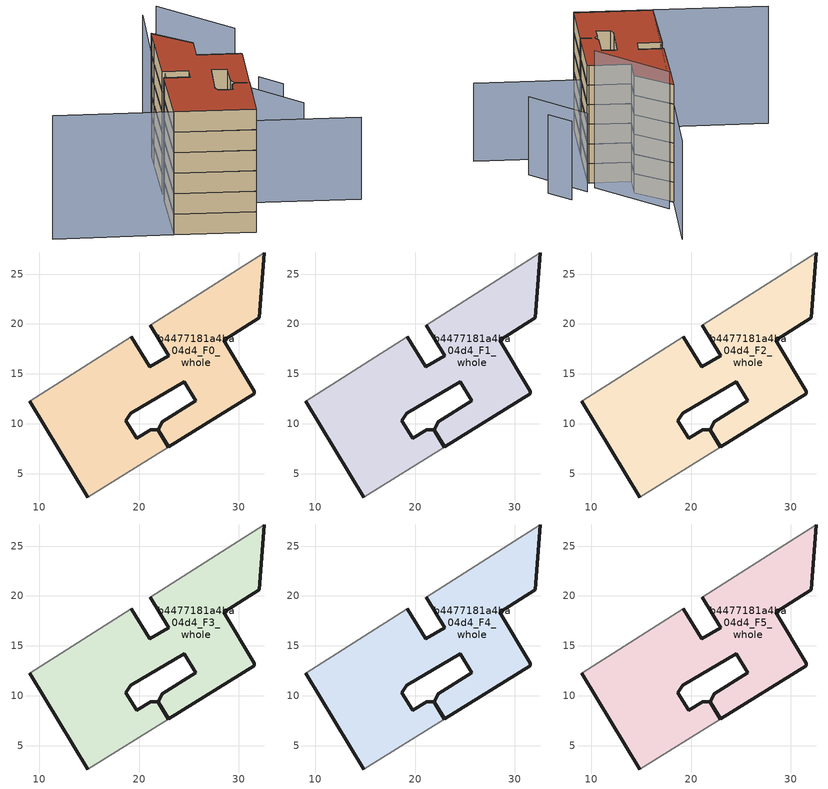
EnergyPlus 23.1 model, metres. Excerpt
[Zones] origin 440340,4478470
b4477181a4ba04d4_F0_whole
 floor ground (EU_floor_Construction): 31.56,13 31.55,13.26 28.48,18.37 32.07,20.62 32.52,27.11 29.37,25.13 21.11,19.87 22.96,16.82 21.09,15.68 19.23,18.71 9.06,12.24 14.84,2.65 22.92,7.66 21.86,9.38 21.16,9.42 19.78,8.54 18.67,10.31 19.14,11.05 24.5,14.21 25.66,12.31 22.3,10.21 21.91,9.4 22.97,7.68 z0
 wall outside (EU_wall_Construction): 32.52,27.11 32.07,20.62 28.48,18.37 31.55,13.26 31.56,13 22.97,7.68 21.91,9.4 22.3,10.21 25.66,12.31 24.5,14.21 19.14,11.05 18.67,10.31 19.78,8.54 21.16,9.42 21.86,9.38 22.92,7.66 / 14.84,2.65 9.06,12.24 / 19.23,18.71 21.09,15.68 22.96,16.82 21.11,19.87 z0:3
 wall adiabatic (EU_wall_Construction): 21.11,19.87 29.37,25.13 32.52,27.11 / 22.92,7.66 14.84,2.65 / 9.06,12.24 19.23,18.71 z0:3
b4477181a4ba04d4_F1_whole
 floor to b4477181a4ba04d4_F0_whole (EU_floor_Construction): 31.56,13 31.55,13.26 28.48,18.37 32.06,20.62 32.52,27.11 29.37,25.13 21.11,19.87 22.96,16.82 21.08,15.68 19.23,18.71 9.06,12.24 14.84,2.65 22.92,7.66 21.86,9.38 21.15,9.42 19.78,8.54 18.67,10.31 19.14,11.05 24.5,14.21 25.65,12.31 22.3,10.21 21.9,9.4 22.96,7.68 z3
 wall outside (EU_wall_Construction): 32.52,27.11 32.07,20.62 28.48,18.37 31.55,13.26 31.56,13 22.97,7.68 21.91,9.4 22.3,10.21 25.66,12.31 24.5,14.21 19.14,11.05 18.67,10.31 19.78,8.54 21.16,9.42 21.86,9.38 22.92,7.66 / 14.84,2.65 9.06,12.24 / 19.23,18.71 21.09,15.68 22.96,16.82 21.11,19.87 z3:6
 wall adiabatic (EU_wall_Construction): 21.11,19.87 29.37,25.13 32.52,27.11 / 22.92,7.66 14.84,2.65 / 9.06,12.24 19.23,18.71 z3:6
b4477181a4ba04d4_F2_whole
 floor to b4477181a4ba04d4_F1_whole (EU_floor_Construction): 31.56,13 31.55,13.26 28.48,18.37 32.06,20.62 32.52,27.11 29.37,25.13 21.11,19.87 22.96,16.82 21.08,15.68 19.23,18.71 9.06,12.24 14.84,2.65 22.92,7.66 21.86,9.38 21.15,9.42 19.78,8.54 18.67,10.31 19.14,11.05 24.5,14.21 25.65,12.31 22.3,10.21 21.9,9.4 22.96,7.68 z6
 wall outside (EU_wall_Construction): 32.52,27.11 32.07,20.62 28.48,18.37 31.55,13.26 31.56,13 22.97,7.68 21.91,9.4 22.3,10.21 25.66,12.31 24.5,14.21 19.14,11.05 18.67,10.31 19.78,8.54 21.16,9.42 21.86,9.38 22.92,7.66 / 14.84,2.65 9.06,12.24 / 19.23,18.71 21.09,15.68 22.96,16.82 21.11,19.87 z6:9
 wall adiabatic (EU_wall_Construction): 21.11,19.87 29.37,25.13 32.52,27.11 / 22.92,7.66 14.84,2.65 / 9.06,12.24 19.23,18.71 z6:9
b4477181a4ba04d4_F3_whole
 floor to b4477181a4ba04d4_F2_whole (EU_floor_Construction): 31.56,13 31.55,13.26 28.48,18.37 32.06,20.62 32.52,27.11 29.37,25.13 21.11,19.87 22.96,16.82 21.08,15.68 19.23,18.71 9.06,12.24 14.84,2.65 22.92,7.66 21.86,9.38 21.15,9.42 19.78,8.54 18.67,10.31 19.14,11.05 24.5,14.21 25.65,12.31 22.3,10.21 21.9,9.4 22.96,7.68 z9
 wall outside (EU_wall_Construction): 32.52,27.11 32.07,20.62 28.48,18.37 31.55,13.26 31.56,13 22.97,7.68 21.91,9.4 22.3,10.21 25.66,12.31 24.5,14.21 19.14,11.05 18.67,10.31 19.78,8.54 21.16,9.42 21.86,9.38 22.92,7.66 / 14.84,2.65 9.06,12.24 / 19.23,18.71 21.09,15.68 22.96,16.82 21.11,19.87 z9:12
 wall adiabatic (EU_wall_Construction): 21.11,19.87 29.37,25.13 32.52,27.11 / 22.92,7.66 14.84,2.65 / 9.06,12.24 19.23,18.71 z9:12
b4477181a4ba04d4_F4_whole
 floor to b4477181a4ba04d4_F3_whole (EU_floor_Construction): 31.56,13 31.55,13.26 28.48,18.37 32.06,20.62 32.52,27.11 29.37,25.13 21.11,19.87 22.96,16.82 21.08,15.68 19.23,18.71 9.06,12.24 14.84,2.65 22.92,7.66 21.86,9.38 21.15,9.42 19.78,8.54 18.67,10.31 19.14,11.05 24.5,14.21 25.65,12.31 22.3,10.21 21.9,9.4 22.96,7.68 z12
 wall outside (EU_wall_Construction): 32.52,27.11 32.07,20.62 28.48,18.37 31.55,13.26 31.56,13 22.97,7.68 21.91,9.4 22.3,10.21 25.66,12.31 24.5,14.21 19.14,11.05 18.67,10.31 19.78,8.54 21.16,9.42 21.86,9.38 22.92,7.66 / 14.84,2.65 9.06,12.24 / 19.23,18.71 21.09,15.68 22.96,16.82 21.11,19.87 z12:15
 wall adiabatic (EU_wall_Construction): 21.11,19.87 29.37,25.13 32.52,27.11 / 22.92,7.66 14.84,2.65 / 9.06,12.24 19.23,18.71 z12:15
b4477181a4ba04d4_F5_whole
 floor to b4477181a4ba04d4_F4_whole (EU_floor_Construction): 31.56,13 31.55,13.26 28.48,18.37 32.06,20.62 32.52,27.11 29.37,25.13 21.11,19.87 22.96,16.82 21.08,15.68 19.23,18.71 9.06,12.24 14.84,2.65 22.92,7.66 21.86,9.38 21.15,9.42 19.78,8.54 18.67,10.31 19.14,11.05 24.5,14.21 25.65,12.31 22.3,10.21 21.9,9.4 22.96,7.68 z15
 wall outside (EU_wall_Construction): 32.52,27.11 32.07,20.62 28.48,18.37 31.55,13.26 31.56,13 22.97,7.68 21.91,9.4 22.3,10.21 25.66,12.31 24.5,14.21 19.14,11.05 18.67,10.31 19.78,8.54 21.16,9.42 21.86,9.38 22.92,7.66 / 14.84,2.65 9.06,12.24 / 19.23,18.71 21.09,15.68 22.96,16.82 21.11,19.87 z15:18
 wall adiabatic (EU_wall_Construction): 21.11,19.87 29.37,25.13 32.52,27.11 / 22.92,7.66 14.84,2.65 / 9.06,12.24 19.23,18.71 z15:18
 roof outside (EU_roof_Construction): 32.52,27.11 32.07,20.62 28.48,18.37 31.55,13.26 31.56,13 22.97,7.68 21.91,9.4 22.3,10.21 25.66,12.31 24.5,14.21 19.14,11.05 18.67,10.31 19.78,8.54 21.16,9.42 21.86,9.38 22.92,7.66 14.84,2.65 9.06,12.24 19.23,18.71 21.09,15.68 22.96,16.82 21.11,19.87 29.37,25.13 z18
shading: 32.56,4.26 34.5,14.42 / 37.45,9.73 38.17,13.72 / 14.76,2.76 23.66,8.12 / 23.66,8.12 31.53,-4.95 z0:12; 32.69,14.67 35,27.59 z0:21; 32.84,26.59 9.06,12.24 / 9.06,12.24 0.57,26.31 z0:18; 44.27,34.19 32.52,27.11 z0:15
[Building]
EU S2 Campaign: North Axis=0; Terrain=City; Solar Distribution=FullExterior
[Site:Location]
Madrid: Latitude=40.5; Longitude=-3.5; Time Zone=1; Elevation=609
[SizingPeriod:WeatherFileDays]
AnnualSizingPeriod: Begin Month=1; Begin Day of Month=1; End Month=12; End Day of Month=31; Day of Week for Start Day=Monday; Use Weather File Daylight Saving Period=No; Use Weather File Rain and Snow Indicators=No
[MATERIAL]
EU_InternalMass_Material: Roughness=MediumRough; Thickness=0.1; Conductivity=1; Density=1800; Specific Heat=900; Thermal Absorptance=0.9; Solar Absorptance=0.7; Visible Absorptance=0.7
[MATERIAL:NOMASS] Roughness=MediumRough; Thermal Absorptance=0.9; Solar Absorptance=0.7; Visible Absorptance=0.7
Name | Thermal Resistance
EU_wall_NoMass | 0.419739
EU_roof_NoMass | 0.352165
EU_floor_NoMass | 0.608284
[CONSTRUCTION]
EU_wall_Construction: EU_wall_NoMass
EU_roof_Construction: EU_roof_NoMass
EU_floor_Construction: EU_floor_NoMass
EU_InternalMass_Construction: EU_InternalMass_Material
[ZONE] Type=1; Multiplier=1; Ceiling Height=autocalculate; Floor Area=autocalculate; Part of Total Floor Area=Yes
Name | Volume
b4477181a4ba04d4_F0_whole | 694.061
b4477181a4ba04d4_F1_whole; b4477181a4ba04d4_F2_whole; b4477181a4ba04d4_F3_whole; b4477181a4ba04d4_F4_whole; b4477181a4ba04d4_F5_whole | 694.062
[INTERNALMASS] Construction=EU_InternalMass_Construction; Surface Area=231.353
Name | Zone or ZoneList
b4477181a4ba04d4_F0_whole_EU_InternalMass | b4477181a4ba04d4_F0_whole
b4477181a4ba04d4_F1_whole_EU_InternalMass | b4477181a4ba04d4_F1_whole
b4477181a4ba04d4_F2_whole_EU_InternalMass | b4477181a4ba04d4_F2_whole
b4477181a4ba04d4_F3_whole_EU_InternalMass | b4477181a4ba04d4_F3_whole
b4477181a4ba04d4_F4_whole_EU_InternalMass | b4477181a4ba04d4_F4_whole
b4477181a4ba04d4_F5_whole_EU_InternalMass | b4477181a4ba04d4_F5_whole
[OTHEREQUIPMENT] Fuel Type=Electricity; Design Level Calculation Method=Watts/Area; Power per Zone Floor Area=1; Fraction Latent=0; Fraction Radiant=0; Fraction Lost=0; Carbon Dioxide Generation Rate=0; EndUse Subcategory=EU_Step8_InternalGains
Name | Zone or ZoneList or Space or SpaceList | Schedule
EU_Step8_InternalGain_b4477181a4ba04d4_F0_whole_f000 | b4477181a4ba04d4_F0_whole | EU_Step8_GainSchedule_b4477181a4ba04d4_F0_whole_f000
EU_Step8_InternalGain_b4477181a4ba04d4_F1_whole_f000 | b4477181a4ba04d4_F1_whole | EU_Step8_GainSchedule_b4477181a4ba04d4_F1_whole_f000
EU_Step8_InternalGain_b4477181a4ba04d4_F2_whole_f000 | b4477181a4ba04d4_F2_whole | EU_Step8_GainSchedule_b4477181a4ba04d4_F2_whole_f000
EU_Step8_InternalGain_b4477181a4ba04d4_F3_whole_f000 | b4477181a4ba04d4_F3_whole | EU_Step8_GainSchedule_b4477181a4ba04d4_F3_whole_f000
EU_Step8_InternalGain_b4477181a4ba04d4_F4_whole_f000 | b4477181a4ba04d4_F4_whole | EU_Step8_GainSchedule_b4477181a4ba04d4_F4_whole_f000
EU_Step8_InternalGain_b4477181a4ba04d4_F5_whole_f000 | b4477181a4ba04d4_F5_whole | EU_Step8_GainSchedule_b4477181a4ba04d4_F5_whole_f000
[ZONEVENTILATION:DESIGNFLOWRATE] Schedule=EU_AlwaysOn; Design Flow Rate Calculation Method=AirChanges/Hour; Air Changes per Hour=0.703302; Ventilation Type=Natural; Fan Pressure Rise=0; Fan Total Efficiency=1; Constant Term Coefficient=1; Temperature Term Coefficient=0; Velocity Term Coefficient=0; Velocity Squared Term Coefficient=0; Minimum Indoor Temperature=-100; Maximum Indoor Temperature=100; Delta Temperature=-100; Minimum Outdoor Temperature=-100; Maximum Outdoor Temperature=100; Maximum Wind Speed=40
Name | Zone or ZoneList or Space or SpaceList
EU_ConstantAir_b4477181a4ba04d4_F0_whole | b4477181a4ba04d4_F0_whole
EU_ConstantAir_b4477181a4ba04d4_F1_whole | b4477181a4ba04d4_F1_whole
EU_ConstantAir_b4477181a4ba04d4_F2_whole | b4477181a4ba04d4_F2_whole
EU_ConstantAir_b4477181a4ba04d4_F3_whole | b4477181a4ba04d4_F3_whole
EU_ConstantAir_b4477181a4ba04d4_F4_whole | b4477181a4ba04d4_F4_whole
EU_ConstantAir_b4477181a4ba04d4_F5_whole | b4477181a4ba04d4_F5_whole
[HVACTEMPLATE:THERMOSTAT] Constant Heating Setpoint=20; Constant Cooling Setpoint=50
EU_HeatOnly_b4477181a4ba04d4_F0_whole; EU_HeatOnly_b4477181a4ba04d4_F1_whole; EU_HeatOnly_b4477181a4ba04d4_F2_whole; EU_HeatOnly_b4477181a4ba04d4_F3_whole; EU_HeatOnly_b4477181a4ba04d4_F4_whole; EU_HeatOnly_b4477181a4ba04d4_F5_whole
[HVACTEMPLATE:ZONE:IDEALLOADSAIRSYSTEM] System Availability Schedule=EU_AlwaysOn; Maximum Heating Supply Air Temperature=50; Minimum Cooling Supply Air Temperature=13; Maximum Heating Supply Air Humidity Ratio=0.0156; Minimum Cooling Supply Air Humidity Ratio=0.0077; Heating Limit=NoLimit; Cooling Limit=NoLimit; Heating Availability Schedule=EU_AlwaysOn; Cooling Availability Schedule=EU_CoolingOff; Dehumidification Control Type=ConstantSensibleHeatRatio; Cooling Sensible Heat Ratio=0.7; Dehumidification Setpoint=60; Humidification Control Type=None; Humidification Setpoint=30; Outdoor Air Method=None; Outdoor Air Flow Rate per Person=0.00944; Outdoor Air Flow Rate per Zone Floor Area=0; Outdoor Air Flow Rate per Zone=0; Demand Controlled Ventilation Type=None; Outdoor Air Economizer Type=NoEconomizer; Heat Recovery Type=None; Sensible Heat Recovery Effectiveness=0.7; Latent Heat Recovery Effectiveness=0.65
Name | Template Thermostat
b4477181a4ba04d4_F0_whole | EU_HeatOnly_b4477181a4ba04d4_F0_whole
b4477181a4ba04d4_F1_whole | EU_HeatOnly_b4477181a4ba04d4_F1_whole
b4477181a4ba04d4_F2_whole | EU_HeatOnly_b4477181a4ba04d4_F2_whole
b4477181a4ba04d4_F3_whole | EU_HeatOnly_b4477181a4ba04d4_F3_whole
b4477181a4ba04d4_F4_whole | EU_HeatOnly_b4477181a4ba04d4_F4_whole
b4477181a4ba04d4_F5_whole | EU_HeatOnly_b4477181a4ba04d4_F5_whole
[SIZING:ZONE] Zone Cooling Design Supply Air Temperature Input Method=SupplyAirTemperature; Zone Cooling Design Supply Air Temperature=13; Zone Heating Design Supply Air Temperature Input Method=SupplyAirTemperature; Zone Heating Design Supply Air Temperature=50; Zone Cooling Design Supply Air Humidity Ratio=0.008; Zone Heating Design Supply Air Humidity Ratio=0.008; Cooling Design Air Flow Method=DesignDay; Cooling Design Air Flow Rate=0; Cooling Minimum Air Flow per Zone Floor Area=0.000762; Cooling Minimum Air Flow=0; Cooling Minimum Air Flow Fraction=0.2; Heating Design Air Flow Method=DesignDay; Heating Design Air Flow Rate=0; Heating Maximum Air Flow per Zone Floor Area=0.002032; Heating Maximum Air Flow=0.141576; Heating Maximum Air Flow Fraction=0.3; Account for Dedicated Outdoor Air System=No; Dedicated Outdoor Air System Control Strategy=NeutralSupplyAir; Dedicated Outdoor Air Low Setpoint Temperature for Design=autosize; Dedicated Outdoor Air High Setpoint Temperature for Design=autosize; Zone Load Sizing Method=Sensible Load Only No Latent Load; Zone Latent Cooling Design Supply Air Humidity Ratio Input Method=HumidityRatioDifference; Zone Cooling Design Supply Air Humidity Ratio Difference=0.005; Zone Latent Heating Design Supply Air Humidity Ratio Input Method=HumidityRatioDifference; Zone Humidification Design Supply Air Humidity Ratio Difference=0.005
b4477181a4ba04d4_F0_whole; b4477181a4ba04d4_F1_whole; b4477181a4ba04d4_F2_whole; b4477181a4ba04d4_F3_whole; b4477181a4ba04d4_F4_whole; b4477181a4ba04d4_F5_whole
[SCHEDULE:CONSTANT]
Name | Hourly Value
EU_AlwaysOn | 1
EU_CoolingOff | 0
[SCHEDULE:FILE] Column Number=1; Rows to Skip at Top=0; Number of Hours of Data=8760; Column Separator=Comma; Interpolate to Timestep=No; Minutes per Item=60; Adjust Schedule for Daylight Savings=Yes
Name | File
EU_Step8_GainSchedule_b4477181a4ba04d4_F0_whole_f000 | ../../schedules/b4477181a4ba04d4/b4477181a4ba04d4_F0_whole_f000_gain.csv
EU_Step8_GainSchedule_b4477181a4ba04d4_F1_whole_f000 | ../../schedules/b4477181a4ba04d4/b4477181a4ba04d4_F1_whole_f000_gain.csv
EU_Step8_GainSchedule_b4477181a4ba04d4_F2_whole_f000 | ../../schedules/b4477181a4ba04d4/b4477181a4ba04d4_F2_whole_f000_gain.csv
EU_Step8_GainSchedule_b4477181a4ba04d4_F3_whole_f000 | ../../schedules/b4477181a4ba04d4/b4477181a4ba04d4_F3_whole_f000_gain.csv
EU_Step8_GainSchedule_b4477181a4ba04d4_F4_whole_f000 | ../../schedules/b4477181a4ba04d4/b4477181a4ba04d4_F4_whole_f000_gain.csv
EU_Step8_GainSchedule_b4477181a4ba04d4_F5_whole_f000 | ../../schedules/b4477181a4ba04d4/b4477181a4ba04d4_F5_whole_f000_gain.csv
